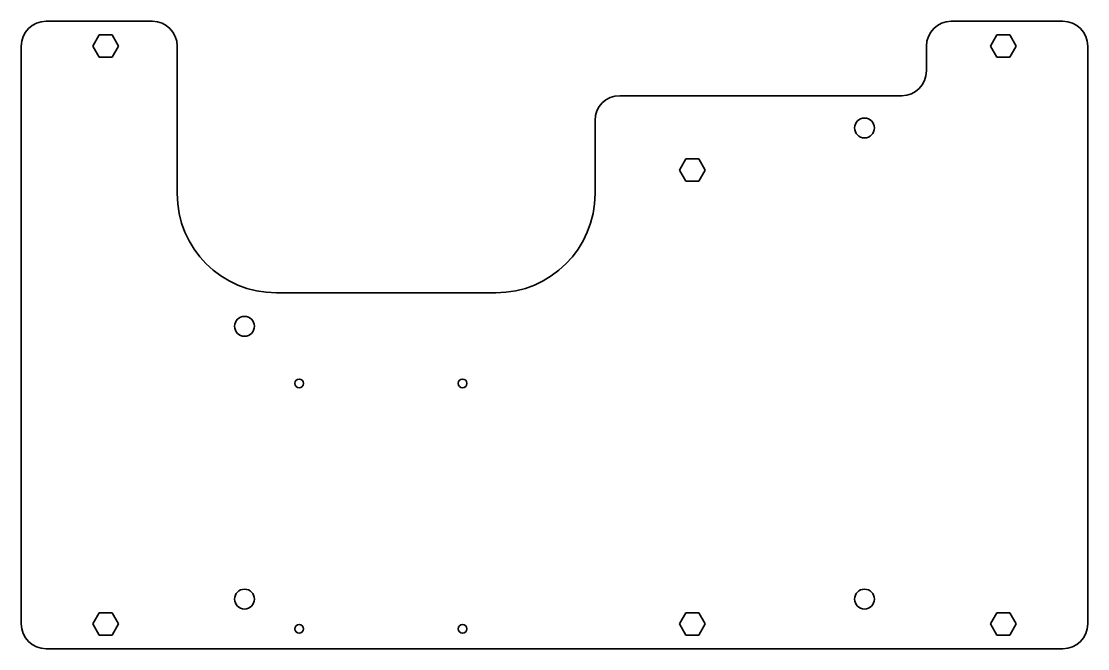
# Model space of a CAD drawing. Header units: inches. Extents: x 0 to 430, y 0 to 253.
import ezdxf

# ---------------------------------------------------------------- set-up
doc = ezdxf.new("R2010")
doc.units = ezdxf.units.IN
doc.header["$MEASUREMENT"] = 0
doc.layers.add('SIMUMAK Visible (ISO)', color=7, linetype='Continuous', lineweight=35)

# ---------------------------------------------------------------- blocks, each defined once
blk = doc.blocks.new('SMB-01-CHAVA-01_Sheet_2_SMB-01-CHAVA-01')
at = {"layer": 'SIMUMAK Visible (ISO)'}
for p, q in [((-205, 126.5), (-162.15, 126.5)), ((160, 126.5), (205, 126.5)), ((-186.2, 116.5), (-183.6, 121)), ((-183.6, 121), (-178.4, 121)), ((-178.4, 121), (-175.8, 116.5)), ((175.8, 116.5), (178.4, 121)), ((178.4, 121), (183.6, 121)), ((183.6, 121), (186.2, 116.5)), ((-215, -116.5), (-215, 116.5)), ((-183.6, 112), (-186.2, 116.5)), ((-175.8, 116.5), (-178.4, 112)), ((-152.15, 57.02), (-152.15, 116.5)), ((150, 116.5), (150, 106.5)), ((178.4, 112), (175.8, 116.5)), ((186.2, 116.5), (183.6, 112)), ((215, 116.5), (215, -116.5)), ((-178.4, 112), (-183.6, 112)), ((183.6, 112), (178.4, 112)), ((140, 96.5), (26.35, 96.5)), ((16.35, 86.5), (16.35, 57.02)), ((50.41, 66.5), (53.01, 71)), ((53.01, 71), (58.21, 71)), ((58.21, 71), (60.8, 66.5)), ((53.01, 62), (50.41, 66.5)), ((60.8, 66.5), (58.21, 62)), ((58.21, 62), (53.01, 62)), ((-23.65, 17.02), (-112.15, 17.02)), ((-186.2, -116.5), (-183.6, -112)), ((-183.6, -112), (-178.4, -112)), ((-178.4, -112), (-175.8, -116.5)), ((50.41, -116.5), (53.01, -112)), ((53.01, -112), (58.21, -112)), ((58.21, -112), (60.8, -116.5)), ((175.8, -116.5), (178.4, -112)), ((178.4, -112), (183.6, -112)), ((183.6, -112), (186.2, -116.5)), ((-183.6, -121), (-186.2, -116.5)), ((-175.8, -116.5), (-178.4, -121)), ((53.01, -121), (50.41, -116.5)), ((60.8, -116.5), (58.21, -121)), ((178.4, -121), (175.8, -116.5)), ((186.2, -116.5), (183.6, -121)), ((-178.4, -121), (-183.6, -121)), ((58.21, -121), (53.01, -121)), ((183.6, -121), (178.4, -121)), ((205, -126.5), (-205, -126.5))]:
    blk.add_line(p, q, dxfattribs=at)
for centre, radius in [((125, 83.5), 4), ((-125, 3.5), 4), ((-102.95, -19.5), 1.75), ((-37.05, -19.5), 1.75), ((-125, -106.5), 4), ((125, -106.5), 4), ((-102.95, -118.5), 1.75), ((-37.05, -118.5), 1.75)]:
    blk.add_circle(centre, radius, dxfattribs=at)
at = {"layer": 'SIMUMAK Visible (ISO)', "extrusion": (0, 0, -1)}
for centre, start, end in [((205, 116.5), 0, 90), ((162.15, 116.5), 90, 180), ((-160, 116.5), 0, 90), ((-205, 116.5), 90, 180), ((-26.35, 86.5), 360, 90), ((205, -116.5), 270, 0), ((-205, -116.5), 180, 270)]:
    blk.add_arc(centre, 10, start, end, dxfattribs=at)
at = {"layer": 'SIMUMAK Visible (ISO)'}
for centre, radius, start, end in [((140, 106.5), 10, 270, 0), ((-112.15, 57.02), 40, 180, 270), ((-23.65, 57.02), 40, 270, 0)]:
    blk.add_arc(centre, radius, start, end, dxfattribs=at)

msp = doc.modelspace()

# ---------------------------------------------------------------- block references
msp.add_blockref('SMB-01-CHAVA-01_Sheet_2_SMB-01-CHAVA-01', (215, 126.5))

doc.saveas('drawing.dxf')
